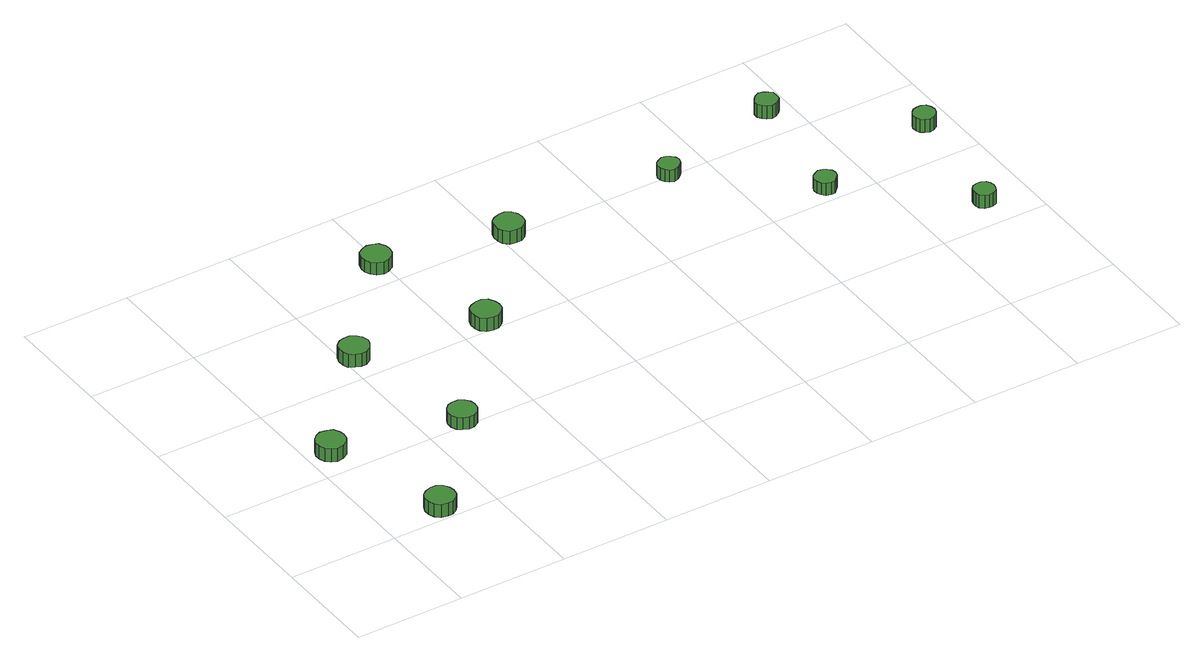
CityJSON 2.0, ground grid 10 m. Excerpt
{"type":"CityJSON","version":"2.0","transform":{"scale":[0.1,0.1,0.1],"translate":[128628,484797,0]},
"CityObjects":{
"tree1":{"type":"SolitaryVegetationObject","attributes":{"function":"something"},"geometry":[{"type":"MultiSurface","lod":"1","boundaries":[[[0,1,2,3,4,5,6,7,8,9,10,11,12,13,14]],[[15,16,17,18,19,20,21,22,23,24,25,26,27,28,29]],[[0,29,28,1]],[[1,28,27,2]],[[2,27,26,3]],[[3,26,25,4]],[[4,25,24,5]],[[5,24,23,6]],[[6,23,22,7]],[[7,22,21,8]],[[8,21,20,9]],[[9,20,19,10]],[[10,19,18,11]],[[11,18,17,12]],[[12,17,16,13]],[[13,16,15,14]],[[14,15,29,0]]]}]},
"tree2":{"type":"SolitaryVegetationObject","attributes":{"function":"something"},"geometry":[{"type":"MultiSurface","lod":"1","boundaries":[[[30,31,32,33,34,35,36,37,38,39,40,41,42,43,44]],[[45,46,47,48,49,50,51,52,53,54,55,56,57,58,59]],[[30,59,58,31]],[[31,58,57,32]],[[32,57,56,33]],[[33,56,55,34]],[[34,55,54,35]],[[35,54,53,36]],[[36,53,52,37]],[[37,52,51,38]],[[38,51,50,39]],[[39,50,49,40]],[[40,49,48,41]],[[41,48,47,42]],[[42,47,46,43]],[[43,46,45,44]],[[44,45,59,30]]]}]},
"tree3":{"type":"SolitaryVegetationObject","attributes":{"function":"something"},"geometry":[{"type":"MultiSurface","lod":"1","boundaries":[[[60,61,62,63,64,65,66,67,68,69,70,71,72,73,74]],[[75,76,77,78,79,80,81,82,83,84,85,86,87,88,89]],[[60,89,88,61]],[[61,88,87,62]],[[62,87,86,63]],[[63,86,85,64]],[[64,85,84,65]],[[65,84,83,66]],[[66,83,82,67]],[[67,82,81,68]],[[68,81,80,69]],[[69,80,79,70]],[[70,79,78,71]],[[71,78,77,72]],[[72,77,76,73]],[[73,76,75,74]],[[74,75,89,60]]]}]},
"tree4":{"type":"SolitaryVegetationObject","attributes":{"function":"something"},"geometry":[{"type":"MultiSurface","lod":"1","boundaries":[[[90,91,92,93,94,95,96,97,98,99,100,101,102,103,104]],[[105,106,107,108,109,110,111,112,113,114,115,116,117,118,119]],[[90,119,118,91]],[[91,118,117,92]],[[92,117,116,93]],[[93,116,115,94]],[[94,115,114,95]],[[95,114,113,96]],[[96,113,112,97]],[[97,112,111,98]],[[98,111,110,99]],[[99,110,109,100]],[[100,109,108,101]],[[101,108,107,102]],[[102,107,106,103]],[[103,106,105,104]],[[104,105,119,90]]]}]},
"tree5":{"type":"SolitaryVegetationObject","attributes":{"function":"something"},"geometry":[{"type":"MultiSurface","lod":"1","boundaries":[[[120,121,122,123,124,125,126,127,128,129,130,131,132,133,134]],[[135,136,137,138,139,140,141,142,143,144,145,146,147,148,149]],[[120,149,148,121]],[[121,148,147,122]],[[122,147,146,123]],[[123,146,145,124]],[[124,145,144,125]],[[125,144,143,126]],[[126,143,142,127]],[[127,142,141,128]],[[128,141,140,129]],[[129,140,139,130]],[[130,139,138,131]],[[131,138,137,132]],[[132,137,136,133]],[[133,136,135,134]],[[134,135,149,120]]]}]},
"tree6":{"type":"SolitaryVegetationObject","attributes":{"function":"something"},"geometry":[{"type":"MultiSurface","lod":"1","boundaries":[[[150,151,152,153,154,155,156,157,158,159,160,161,162,163,164]],[[165,166,167,168,169,170,171,172,173,174,175,176,177,178,179]],[[150,179,178,151]],[[151,178,177,152]],[[152,177,176,153]],[[153,176,175,154]],[[154,175,174,155]],[[155,174,173,156]],[[156,173,172,157]],[[157,172,171,158]],[[158,171,170,159]],[[159,170,169,160]],[[160,169,168,161]],[[161,168,167,162]],[[162,167,166,163]],[[163,166,165,164]],[[164,165,179,150]]]}]},
"tree7":{"type":"SolitaryVegetationObject","attributes":{"function":"something"},"geometry":[{"type":"MultiSurface","lod":"1","boundaries":[[[180,181,182,183,184,185,186,187,188,189,190,191,192,193,194]],[[195,196,197,198,199,200,201,202,203,204,205,206,207,208,209]],[[180,209,208,181]],[[181,208,207,182]],[[182,207,206,183]],[[183,206,205,184]],[[184,205,204,185]],[[185,204,203,186]],[[186,203,202,187]],[[187,202,201,188]],[[188,201,200,189]],[[189,200,199,190]],[[190,199,198,191]],[[191,198,197,192]],[[192,197,196,193]],[[193,196,195,194]],[[194,195,209,180]]]}]},
"tree8":{"type":"SolitaryVegetationObject","attributes":{"function":"something"},"geometry":[{"type":"MultiSurface","lod":"1","boundaries":[[[210,211,212,213,214,215,216,217,218,219,220,221,222,223,224]],[[225,226,227,228,229,230,231,232,233,234,235,236,237,238,239]],[[210,239,238,211]],[[211,238,237,212]],[[212,237,236,213]],[[213,236,235,214]],[[214,235,234,215]],[[215,234,233,216]],[[216,233,232,217]],[[217,232,231,218]],[[218,231,230,219]],[[219,230,229,220]],[[220,229,228,221]],[[221,228,227,222]],[[222,227,226,223]],[[223,226,225,224]],[[224,225,239,210]]]}]},
"tree9":{"type":"SolitaryVegetationObject","attributes":{"function":"something"},"geometry":[{"type":"MultiSurface","lod":"1","boundaries":[[[240,241,242,243,244,245,246,247,248,249,250,251,252,253,254]],[[255,256,257,258,259,260,261,262,263,264,265,266,267,268,269]],[[240,269,268,241]],[[241,268,267,242]],[[242,267,266,243]],[[243,266,265,244]],[[244,265,264,245]],[[245,264,263,246]],[[246,263,262,247]],[[247,262,261,248]],[[248,261,260,249]],[[249,260,259,250]],[[250,259,258,251]],[[251,258,257,252]],[[252,257,256,253]],[[253,256,255,254]],[[254,255,269,240]]]}]},
"tree10":{"type":"SolitaryVegetationObject","attributes":{"function":"something"},"geometry":[{"type":"MultiSurface","lod":"1","boundaries":[[[270,271,272,273,274,275,276,277,278,279,280,281,282,283,284]],[[285,286,287,288,289,290,291,292,293,294,295,296,297,298,299]],[[270,299,298,271]],[[271,298,297,272]],[[272,297,296,273]],[[273,296,295,274]],[[274,295,294,275]],[[275,294,293,276]],[[276,293,292,277]],[[277,292,291,278]],[[278,291,290,279]],[[279,290,289,280]],[[280,289,288,281]],[[281,288,287,282]],[[282,287,286,283]],[[283,286,285,284]],[[284,285,299,270]]]}]},
"tree11":{"type":"SolitaryVegetationObject","attributes":{"function":"something"},"geometry":[{"type":"MultiSurface","lod":"1","boundaries":[[[300,301,302,303,304,305,306,307,308,309,310,311,312,313,314]],[[315,316,317,318,319,320,321,322,323,324,325,326,327,328,329]],[[300,329,328,301]],[[301,328,327,302]],[[302,327,326,303]],[[303,326,325,304]],[[304,325,324,305]],[[305,324,323,306]],[[306,323,322,307]],[[307,322,321,308]],[[308,321,320,309]],[[309,320,319,310]],[[310,319,318,311]],[[311,318,317,312]],[[312,317,316,313]],[[313,316,315,314]],[[314,315,329,300]]]}]},
"tree12":{"type":"SolitaryVegetationObject","attributes":{"function":"something"},"geometry":[{"type":"MultiSurface","lod":"1","boundaries":[[[330,331,332,333,334,335,336,337,338,339,340,341,342,343,344]],[[345,346,347,348,349,350,351,352,353,354,355,356,357,358,359]],[[330,359,358,331]],[[331,358,357,332]],[[332,357,356,333]],[[333,356,355,334]],[[334,355,354,335]],[[335,354,353,336]],[[336,353,352,337]],[[337,352,351,338]],[[338,351,350,339]],[[339,350,349,340]],[[340,349,348,341]],[[341,348,347,342]],[[342,347,346,343]],[[343,346,345,344]],[[344,345,359,330]]]}]}
},
"vertices":[
[67,14,17],[66,19,17],[63,24,17],[58,27,17],[53,27,17],[47,25,17],[43,22,17],[41,17,17],[41,11,17],[43,6,17],[47,2,17],[53,1,17],[58,1,17],[63,4,17],[66,8,17],[66,8,4],[63,4,4],[58,1,4],[53,1,4],[47,2,4],[43,6,4],[41,11,4],[41,17,4],[43,22,4],[47,25,4],[53,27,4],[58,27,4],[63,24,4],[66,19,4],[67,14,4],
[35,129,16],[34,134,16],[31,139,16],[26,141,16],[20,142,16],[15,140,16],[11,136,16],[9,131,16],[9,126,16],[11,121,16],[15,117,16],[20,115,16],[26,116,16],[31,119,16],[34,123,16],[34,123,3],[31,119,3],[26,116,3],[20,115,3],[15,117,3],[11,121,3],[9,126,3],[9,131,3],[11,136,3],[15,140,3],[20,142,3],[26,141,3],[31,139,3],[34,134,3],[35,129,3],
[147,105,17],[146,110,17],[143,114,17],[138,117,17],[133,117,17],[128,116,17],[124,112,17],[122,107,17],[122,102,17],[124,97,17],[128,94,17],[133,92,17],[138,92,17],[143,95,17],[146,99,17],[146,99,5],[143,95,5],[138,92,5],[133,92,5],[128,94,5],[124,97,5],[122,102,5],[122,107,5],[124,112,5],[128,116,5],[133,117,5],[138,117,5],[143,114,5],[146,110,5],[147,105,5],
[122,226,18],[120,232,18],[117,236,18],[112,239,18],[107,239,18],[102,238,18],[97,234,18],[95,229,18],[95,223,18],[97,218,18],[102,215,18],[107,213,18],[112,213,18],[117,216,18],[120,221,18],[120,221,5],[117,216,5],[112,213,5],[107,213,5],[102,215,5],[97,218,5],[95,223,5],[95,229,5],[97,234,5],[102,238,5],[107,239,5],[112,239,5],[117,236,5],[120,232,5],[122,226,5],
[239,210,18],[238,215,18],[235,220,18],[230,223,18],[225,223,18],[219,221,18],[215,218,18],[213,213,18],[213,207,18],[215,202,18],[219,198,18],[225,197,18],[230,197,18],[235,200,18],[238,204,18],[238,204,5],[235,200,5],[230,197,5],[225,197,5],[219,198,5],[215,202,5],[213,207,5],[213,213,5],[215,218,5],[219,221,5],[225,223,5],[230,223,5],[235,220,5],[238,215,5],[239,210,5],
[207,325,17],[206,330,17],[203,335,17],[198,337,17],[193,338,17],[187,336,17],[183,333,17],[181,327,17],[181,322,17],[183,317,17],[187,313,17],[193,311,17],[198,312,17],[203,315,17],[206,319,17],[206,319,5],[203,315,5],[198,312,5],[193,311,5],[187,313,5],[183,317,5],[181,322,5],[181,327,5],[183,333,5],[187,336,5],[193,338,5],[198,337,5],[203,335,5],[206,330,5],[207,325,5],
[322,303,17],[321,308,17],[318,313,17],[313,316,17],[308,316,17],[302,314,17],[298,311,17],[296,306,17],[296,300,17],[298,295,17],[302,291,17],[308,290,17],[313,290,17],[318,293,17],[321,297,17],[321,297,4],[318,293,4],[313,290,4],[308,290,4],[302,291,4],[298,295,4],[296,300,4],[296,306,4],[298,311,4],[302,314,4],[308,316,4],[313,316,4],[318,313,4],[321,308,4],[322,303,4],
[473,300,17],[472,304,17],[469,307,17],[466,309,17],[462,310,17],[458,308,17],[455,306,17],[453,302,17],[453,298,17],[455,294,17],[458,291,17],[462,290,17],[466,291,17],[469,293,17],[472,296,17],[472,296,5],[469,293,5],[466,291,5],[462,290,5],[458,291,5],[455,294,5],[453,298,5],[453,302,5],[455,306,5],[458,308,5],[462,310,5],[466,309,5],[469,307,5],[472,304,5],[473,300,5],
[570,215,17],[569,219,17],[566,222,17],[563,224,17],[559,225,17],[555,223,17],[552,221,17],[550,217,17],[550,213,17],[552,209,17],[555,206,17],[559,205,17],[563,205,17],[566,208,17],[569,211,17],[569,211,5],[566,208,5],[563,205,5],[559,205,5],[555,206,5],[552,209,5],[550,213,5],[550,217,5],[552,221,5],[555,223,5],[559,225,5],[563,224,5],[566,222,5],[569,219,5],[570,215,5],
[588,332,17],[588,336,17],[585,339,17],[581,341,17],[577,342,17],[573,340,17],[570,337,17],[568,334,17],[568,329,17],[570,326,17],[573,323,17],[577,321,17],[581,322,17],[585,324,17],[588,327,17],[588,327,4],[585,324,4],[581,322,4],[577,321,4],[573,323,4],[570,326,4],[568,329,4],[568,334,4],[570,337,4],[573,340,4],[577,342,4],[581,341,4],[585,339,4],[588,336,4],[588,332,4],
[668,129,18],[667,133,18],[665,136,18],[661,138,18],[657,138,18],[653,137,18],[650,134,18],[649,131,18],[649,127,18],[650,123,18],[653,120,18],[657,119,18],[661,119,18],[665,121,18],[667,125,18],[667,125,5],[665,121,5],[661,119,5],[657,119,5],[653,120,5],[650,123,5],[649,127,5],[649,131,5],[650,134,5],[653,137,5],[657,138,5],[661,138,5],[665,136,5],[667,133,5],[668,129,5],
[686,245,17],[685,249,17],[683,253,17],[679,255,17],[675,255,17],[671,254,17],[668,251,17],[666,247,17],[666,243,17],[668,239,17],[671,237,17],[675,235,17],[679,236,17],[683,238,17],[685,241,17],[685,241,4],[683,238,4],[679,236,4],[675,235,4],[671,237,4],[668,239,4],[666,243,4],[666,247,4],[668,251,4],[671,254,4],[675,255,4],[679,255,4],[683,253,4],[685,249,4],[686,245,4]
]}
